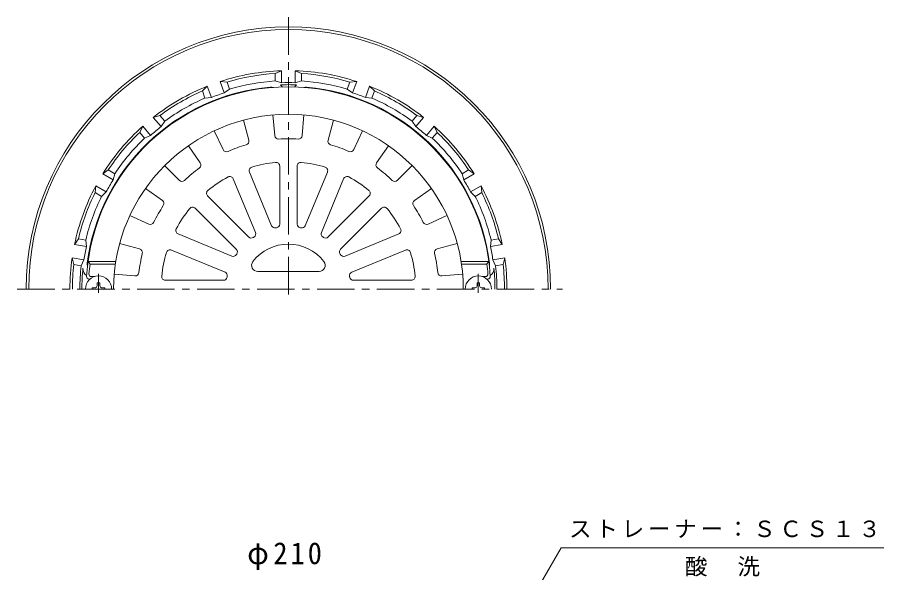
# Model space of a CAD drawing. Units: millimetres, scale not verified. Extents: x -268 to 229, y -346 to 314.
# Drawn here: x -152.1 to 194.8, y 91.3 to 313.7 of the extents above; entities that cross this region are included whole.
import ezdxf

# ---------------------------------------------------------------- set-up
doc = ezdxf.new("R2010")
doc.units = ezdxf.units.MM
doc.header["$LTSCALE"] = 3
doc.linetypes.add('CHAIN1', pattern=[8, 5, -1, 1, -1])
for name, color, linetype, lineweight in [('0-0_通り芯', 3, 'Continuous', 9), ('0-2_仕上', 6, 'Continuous', 9), ('0-4_その他', 7, 'Continuous', 9), ('0-5_寸法', 7, 'Continuous', 9)]:
    doc.layers.add(name, color=color, linetype=linetype, lineweight=lineweight)
doc.styles.add('ＭＳ ゴシック', font='')
doc.styles.get('ＭＳ ゴシック').set_extended_font_data('MS Gothic')

msp = doc.modelspace()

# ---------------------------------------------------------------- linework, layer by layer
at = {"layer": '0-0_通り芯', "linetype": 'CHAIN1'}
for p, q in [((-43.5, 313.738), (-43.5, 201.255)), ((-152.056, 204.898), (66.224, 204.898))]:
    msp.add_line(p, q, dxfattribs=at)
at = {"layer": '0-0_通り芯'}
for p, q in [((-48.75, 291.238), (-46.25, 292.354)), ((-46.25, 292.354), (-46.25, 287.542)), ((-40.75, 292.354), (-40.75, 287.542)), ((-38.25, 291.238), (-40.75, 292.354)), ((-69.182, 283.498), (-70.828, 288.021)), ((-70.828, 288.021), (-68.097, 287.827)), ((-48.75, 291.238), (-48.75, 288.232)), ((-48.75, 288.232), (-46.25, 287.542)), ((-38.25, 288.232), (-40.75, 287.542)), ((-38.25, 291.238), (-38.25, 288.232)), ((-16.172, 288.021), (-18.903, 287.827)), ((-17.818, 283.498), (-16.172, 288.021)), ((-77.964, 284.236), (-75.996, 286.14)), ((-75.996, 286.14), (-74.35, 281.617)), ((-67.069, 285.002), (-69.182, 283.498)), ((-67.069, 285.002), (-68.097, 287.827)), ((-19.931, 285.002), (-18.903, 287.827)), ((-19.931, 285.002), (-17.818, 283.498)), ((-11.004, 286.14), (-12.65, 281.617)), ((-9.036, 284.236), (-11.004, 286.14)), ((-77.964, 284.236), (-76.936, 281.411)), ((-76.936, 281.411), (-74.35, 281.617)), ((-10.064, 281.411), (-12.65, 281.617)), ((-9.036, 284.236), (-10.064, 281.411)), ((-97.609, 273.661), (-94.977, 274.413)), ((-93.045, 272.11), (-94.977, 274.413)), ((6.045, 272.11), (7.977, 274.413)), ((10.609, 273.661), (7.977, 274.413)), ((-94.516, 269.974), (-97.609, 273.661)), ((-93.045, 272.11), (-94.516, 269.974)), ((6.045, 272.11), (7.516, 269.974)), ((7.516, 269.974), (10.609, 273.661)), ((-103.02, 267.664), (-101.823, 270.126)), ((-103.02, 267.664), (-101.088, 265.361)), ((-101.823, 270.126), (-98.729, 266.439)), ((14.823, 270.126), (11.729, 266.439)), ((16.02, 267.664), (14.088, 265.361)), ((16.02, 267.664), (14.823, 270.126)), ((-101.088, 265.361), (-98.729, 266.439)), ((14.088, 265.361), (11.729, 266.439)), ((-117.865, 251.008), (-115.648, 252.615)), ((-113.697, 248.601), (-117.865, 251.008)), ((-113.045, 251.112), (-115.648, 252.615)), ((-113.045, 251.112), (-113.697, 248.601)), ((26.045, 251.112), (28.648, 252.615)), ((26.045, 251.112), (26.697, 248.601)), ((26.697, 248.601), (30.865, 251.008)), ((30.865, 251.008), (28.648, 252.615)), ((-120.898, 243.521), (-120.615, 246.245)), ((-120.898, 243.521), (-118.295, 242.018)), ((-120.615, 246.245), (-116.447, 243.838)), ((-118.295, 242.018), (-116.447, 243.838)), ((33.615, 246.245), (29.447, 243.838)), ((31.295, 242.018), (29.447, 243.838)), ((33.898, 243.521), (31.295, 242.018)), ((33.898, 243.521), (33.615, 246.245)), ((-129.15, 222.793), (-127.617, 225.061)), ((-124.411, 221.957), (-129.15, 222.793)), ((-124.657, 224.539), (-127.617, 225.061)), ((-124.657, 224.539), (-124.411, 221.957)), ((37.657, 224.539), (37.411, 221.957)), ((37.411, 221.957), (42.15, 222.793)), ((37.657, 224.539), (40.617, 225.061)), ((42.15, 222.793), (40.617, 225.061)), ((-130.106, 217.376), (-125.366, 216.54)), ((-129.44, 214.72), (-130.106, 217.376)), ((-126.48, 214.198), (-125.366, 216.54)), ((43.106, 217.376), (38.366, 216.54)), ((39.48, 214.198), (38.366, 216.54)), ((42.44, 214.72), (43.106, 217.376)), ((-129.44, 214.72), (-126.48, 214.198)), ((42.44, 214.72), (39.48, 214.198))]:
    msp.add_line(p, q, dxfattribs=at)
for centre, radius, start, end in [((-43.5, 204.898), 105, 0, 180), ((-43.5, 204.898), 104, 0, 180), ((-43.5, 204.898), 87.5, 91.80103, 108.19896), ((-43.5, 204.898), 87.5, 71.80104, 88.19897), ((-43.5, 204.898), 86.5, 93.47961, 106.52036), ((-43.5, 204.898), 83.5, 93.6048, 106.39519), ((-43.5, 204.898), 86.5, 73.47964, 86.52039), ((-43.5, 204.898), 83.5, 73.60481, 86.3952), ((-43.5, 204.898), 81.222, 95.13423, 172.65509), ((-43.5, 204.898), 87.5, 111.80103, 128.19896), ((-50.5, 282.805), 3, 72.56505, 95.13419), ((-43.5, 204.898), 81.867, 87.78403, 92.21597), ((-49.914, 283.713), 4.416, 29.04991, 42.62891), ((-43.5, 204.898), 82.69, 88.09418, 91.90582), ((-37.086, 283.713), 4.416, 137.37109, 150.94998), ((-36.5, 282.805), 3, 84.86581, 107.43559), ((-43.5, 204.898), 81.222, 7.34491, 84.86577), ((-43.5, 204.898), 87.5, 51.80104, 68.19897), ((-43.5, 204.898), 86.5, 113.47961, 126.52036), ((-43.5, 204.898), 83.5, 113.6048, 126.39519), ((-43.5, 204.898), 82.69, 110, 111.90582), ((-43.5, 204.898), 82.69, 108.09416, 109.99998), ((-43.5, 204.898), 82.69, 70.00002, 71.90584), ((-43.5, 204.898), 82.69, 68.09418, 70), ((-43.5, 204.898), 83.5, 53.60481, 66.3952), ((-43.5, 204.898), 86.5, 53.47964, 66.52039), ((-43.5, 204.898), 87.5, 131.80103, 148.19896), ((-43.5, 204.898), 86.5, 133.47961, 146.52036), ((-43.5, 204.898), 82.69, 130, 131.90582), ((-43.5, 204.898), 82.69, 128.09416, 129.99998), ((-43.5, 204.898), 82.69, 50.00002, 51.90584), ((-43.5, 204.898), 82.69, 48.09418, 50), ((-43.5, 204.898), 87.5, 31.80104, 48.19897), ((-43.5, 204.898), 86.5, 33.47964, 46.52039), ((-43.5, 204.898), 83.5, 133.6048, 146.39519), ((-43.5, 204.898), 83.5, 33.60481, 46.3952), ((-43.5, 204.898), 82.69, 148.09416, 149.99998), ((-43.5, 204.898), 82.69, 30.00002, 31.90584), ((-43.5, 204.898), 87.5, 151.80103, 168.19896), ((-43.5, 204.898), 86.5, 153.47961, 166.52036), ((-43.5, 204.898), 82.69, 150, 151.90582), ((-43.5, 204.898), 82.69, 28.09418, 30), ((-43.5, 204.898), 87.5, 11.80104, 28.19897), ((-43.5, 204.898), 86.5, 13.47964, 26.52039), ((-43.5, 204.898), 83.5, 153.6048, 166.39519), ((-43.5, 204.898), 83.5, 13.60481, 26.3952), ((-43.5, 204.898), 82.69, 170, 171.90582), ((-43.5, 204.898), 82.69, 168.09416, 169.99998), ((-43.5, 204.898), 82.69, 10.00002, 11.90584), ((-43.5, 204.898), 82.69, 8.09418, 10), ((-43.5, 204.898), 87.5, 171.80103, 180), ((-121.08, 214.898), 3, 172.65503, 195.22437), ((34.08, 214.898), 3, 344.77563, 7.34497), ((-43.5, 204.898), 87.5, 0, 8.19897), ((-43.5, 204.898), 86.5, 173.47961, 180), ((-43.5, 204.898), 83.5, 173.6048, 180), ((-43.5, 204.898), 82.69, 174.2384, 180), ((-122.787, 212.898), 3, 174.23843, 239.30704), ((35.787, 212.898), 3, 300.69263, 5.76157), ((-43.5, 204.898), 82.69, 0, 5.7616), ((-43.5, 204.898), 83.5, 0, 6.3952), ((-43.5, 204.898), 86.5, 0, 6.52039)]:
    msp.add_arc(centre, radius, start, end, dxfattribs=at)
at = {"layer": '0-2_仕上'}
for p, q in [((-49.702, 274.622), (-48.966, 266.349)), ((-37.298, 274.622), (-38.034, 266.349)), ((-61.519, 272.539), (-59.381, 264.513)), ((-25.48, 272.539), (-27.619, 264.513)), ((-73.175, 268.296), (-69.654, 260.774)), ((-13.825, 268.296), (-17.346, 260.774)), ((-83.567, 262.296), (-78.813, 255.486)), ((-3.433, 262.296), (-8.187, 255.486)), ((-93.069, 254.323), (-87.187, 248.459)), ((-47, 230.922), (-47, 254.145)), ((-40, 230.922), (-40, 254.145)), ((6.069, 254.323), (0.187, 248.459)), ((-50.225, 230.28), (-59.112, 251.735)), ((-36.775, 230.28), (-27.888, 251.735)), ((-56.692, 227.601), (-65.579, 249.056)), ((-30.307, 227.601), (-21.42, 249.056)), ((-100.782, 245.131), (-93.985, 240.357)), ((13.783, 245.131), (6.986, 240.357)), ((-59.427, 225.774), (-75.848, 242.195)), ((-27.573, 225.774), (-11.152, 242.195)), ((-64.377, 220.825), (-80.798, 237.246)), ((-22.623, 220.825), (-6.202, 237.246)), ((-106.984, 234.389), (-99.451, 230.89)), ((19.984, 234.389), (12.451, 230.89)), ((-66.204, 218.09), (-87.659, 226.977)), ((-20.796, 218.09), (0.659, 226.977)), ((-111.088, 223.113), (-103.069, 220.952)), ((24.089, 223.113), (16.069, 220.951)), ((-68.882, 211.623), (-90.337, 220.51)), ((-18.117, 211.623), (3.338, 220.51)), ((-112.63, 215.898), (-123.75, 215.898)), ((-122.873, 214.898), (-123.75, 215.898)), ((25.63, 215.898), (36.75, 215.898)), ((35.873, 214.898), (36.75, 215.898)), ((-112.782, 214.898), (-122.873, 214.898)), ((-55.747, 211.898), (-31.252, 211.898)), ((25.782, 214.898), (35.873, 214.898)), ((-122.942, 208.898), (-123.344, 208.898)), ((-121.142, 209.898), (-122.382, 209.898)), ((-113.242, 210.898), (-104.967, 210.186)), ((-69.524, 208.398), (-92.747, 208.398)), ((-17.476, 208.398), (5.747, 208.398)), ((26.242, 210.898), (17.967, 210.186)), ((34.142, 209.898), (35.382, 209.898)), ((35.942, 208.898), (36.344, 208.898))]:
    msp.add_line(p, q, dxfattribs=at)
at = {"layer": '0-2_仕上', "color": 4, "linetype": 'CHAIN1'}
for p, q in [((-119.541, 210.93), (-119.541, 203.378)), ((32.541, 210.93), (32.541, 203.378))]:
    msp.add_line(p, q, dxfattribs=at)
at = {"layer": '0-2_仕上', "color": 4}
for p, q in [((-122.041, 205.394), (-120.791, 205.416)), ((-122.041, 205.394), (-122.041, 204.898)), ((-120.791, 205.416), (-120.292, 205.649)), ((-120.06, 206.147), (-120.292, 205.649)), ((-120.038, 207.398), (-120.06, 206.147)), ((-119.023, 206.147), (-118.79, 205.649)), ((-118.292, 205.416), (-118.79, 205.649)), ((-117.041, 205.394), (-118.292, 205.416)), ((-117.041, 205.394), (-117.041, 204.898)), ((30.041, 205.394), (31.292, 205.416)), ((30.041, 205.394), (30.041, 204.898)), ((31.292, 205.416), (31.79, 205.649)), ((32.023, 206.147), (31.79, 205.649)), ((33.038, 207.398), (33.06, 206.147)), ((33.06, 206.147), (33.292, 205.649)), ((33.791, 205.416), (33.292, 205.649)), ((35.041, 205.394), (33.791, 205.416)), ((35.041, 205.394), (35.041, 204.898))]:
    msp.add_line(p, q, dxfattribs=at)
for points in [[(-120.038, 207.398), (-119.045, 207.398), (-119.023, 206.147)], [(33.038, 207.398), (32.045, 207.398), (32.023, 206.147)]]:
    msp.add_lwpolyline(points, dxfattribs=at)
at = {"layer": '0-2_仕上'}
for centre, radius, start, end in [((-43.5, 204.898), 81, 3.58333, 176.41667), ((-43.5, 204.898), 70, 0, 180), ((-60.831, 264.126), 1.5, 286.30966, 14.91771), ((-47.472, 266.482), 1.5, 185.08295, 273.68971), ((-43.5, 204.898), 60.212, 86.30988, 93.69012), ((-39.528, 266.482), 1.5, 266.30966, 354.91771), ((-26.169, 264.126), 1.5, 165.08295, 253.68971), ((-68.295, 261.409), 1.5, 205.08295, 293.68971), ((-43.5, 204.898), 60.212, 106.30988, 113.69012), ((-43.5, 204.898), 60.212, 66.30988, 73.69012), ((-18.705, 261.409), 1.5, 246.30966, 334.91771), ((-43.5, 204.898), 60.212, 126.30988, 133.69012), ((-80.043, 254.627), 1.5, 306.30966, 34.91771), ((-57.726, 252.309), 1.5, 106.70282, 202.5), ((-43.5, 204.898), 51, 95.79735, 106.70268), ((-48.5, 254.145), 1.5, 0.00008, 95.79756), ((-38.5, 254.145), 1.5, 84.20282, 180), ((-43.5, 204.898), 51, 73.29735, 84.20268), ((-29.273, 252.309), 1.5, 337.50008, 73.29756), ((-6.957, 254.627), 1.5, 145.08295, 233.68971), ((-43.5, 204.898), 60.212, 46.30988, 53.69012), ((-43.5, 204.898), 51, 118.29735, 129.20268), ((-66.965, 248.482), 1.5, 22.50008, 118.29756), ((-20.035, 248.482), 1.5, 61.70282, 157.5), ((-43.5, 204.898), 51, 50.79735, 61.70268), ((-86.128, 249.521), 1.5, 225.08295, 313.68971), ((-0.872, 249.521), 1.5, 226.30966, 314.91771), ((-74.787, 243.256), 1.5, 129.20282, 225), ((-12.213, 243.256), 1.5, 315.00008, 50.79756), ((-94.848, 239.13), 1.5, 326.30966, 54.91771), ((7.848, 239.13), 1.5, 125.08295, 213.68971), ((-43.5, 204.898), 60.212, 146.30988, 153.69012), ((-43.5, 204.898), 51, 140.79735, 151.70268), ((-81.858, 236.185), 1.5, 45.00008, 140.79756), ((-5.142, 236.185), 1.5, 39.20282, 135), ((-43.5, 204.898), 51, 28.29735, 39.20268), ((-43.5, 204.898), 60.212, 26.30988, 33.69012), ((-98.819, 232.25), 1.5, 245.08295, 333.68971), ((-87.085, 228.363), 1.5, 151.70282, 247.5), ((-48.839, 230.854), 1.5, 202.5, 281.62407), ((-43.5, 204.898), 25, 100.87572, 101.62431), ((-48.5, 230.922), 1.5, 280.87587, 0.00008), ((-38.5, 230.922), 1.5, 180, 259.12407), ((-43.5, 204.898), 25, 78.37572, 79.12431), ((-38.16, 230.854), 1.5, 258.37587, 337.50008), ((0.085, 228.363), 1.5, 292.50008, 28.29756), ((11.82, 232.25), 1.5, 206.30966, 294.91771), ((-58.366, 226.835), 1.5, 225, 304.12407), ((-43.5, 204.898), 25, 123.37572, 124.12431), ((-58.078, 227.027), 1.5, 303.37587, 22.50008), ((-28.922, 227.027), 1.5, 157.5, 236.62407), ((-43.5, 204.898), 25, 55.87572, 56.62431), ((-28.634, 226.835), 1.5, 235.87587, 315.00008), ((-43.5, 204.898), 18, 37.79968, 142.20032), ((-43.5, 204.898), 60.212, 166.30988, 173.69012), ((-103.459, 219.503), 1.5, 346.30966, 74.91771), ((-43.5, 204.898), 51, 163.29735, 174.20268), ((-90.912, 219.124), 1.5, 67.50008, 163.29756), ((-65.63, 219.476), 1.5, 247.5, 326.62407), ((-43.5, 204.898), 25, 145.87572, 146.62431), ((-65.437, 219.764), 1.5, 325.87587, 45.00008), ((-21.563, 219.764), 1.5, 135, 214.12407), ((-43.5, 204.898), 25, 33.37572, 34.12431), ((-21.37, 219.476), 1.5, 213.37587, 292.50008), ((3.912, 219.124), 1.5, 16.70282, 112.5), ((-43.5, 204.898), 51, 5.79735, 16.70268), ((16.459, 219.503), 1.5, 105.08295, 193.68971), ((-43.5, 204.898), 60.212, 6.30988, 13.69012), ((-55.747, 214.398), 2.5, 142.20015, 270), ((-31.252, 214.398), 2.5, 270, 37.79985), ((-56.153, 204.898), 67.5, 171.48038, 174.82346), ((-69.456, 210.237), 1.5, 348.37587, 67.50008), ((-17.543, 210.237), 1.5, 112.5, 191.62407), ((-30.847, 204.898), 67.5, 5.17654, 8.51962), ((-123.344, 209.898), 1, 176.41666, 270), ((-122.382, 210.898), 1, 174.8239, 270), ((-104.838, 211.68), 1.5, 265.08295, 353.68971), ((-92.747, 209.898), 1.5, 174.20282, 270), ((-69.524, 209.898), 1.5, 270, 349.12407), ((-43.5, 204.898), 25, 168.37572, 169.12431), ((-43.5, 204.898), 25, 10.87572, 11.62431), ((-17.476, 209.898), 1.5, 190.87587, 270.00008), ((5.747, 209.898), 1.5, 270.00008, 5.79756), ((17.838, 211.68), 1.5, 186.30966, 274.91771), ((35.382, 210.898), 1, 270, 5.1761), ((36.344, 209.898), 1, 270, 3.58334)]:
    msp.add_arc(centre, radius, start, end, dxfattribs=at)
at = {"layer": '0-2_仕上', "color": 4}
for centre in [(-119.541, 204.898), (32.541, 204.898)]:
    msp.add_arc(centre, 5.25, 0, 180, dxfattribs=at)
at = {"layer": '0-5_寸法'}
for p, q in [((10.378, 5.494), (65.694, 101.303)), ((65.694, 101.303), (194.848, 101.303))]:
    msp.add_line(p, q, dxfattribs=at)

# ---------------------------------------------------------------- texts
at = {"layer": '0-4_その他', "color": 2, "insert": (-60, 92.303), "char_height": 8.798, "attachment_point": 7, "style": 'ＭＳ ゴシック'}
msp.add_mtext('\\T1.21;\\W0.95;φ210', dxfattribs=at)
at = {"layer": '0-5_寸法', "char_height": 6.598, "attachment_point": 7, "style": 'ＭＳ ゴシック'}
for s, insert in [('\\T1.17;ストレーナー：ＳＣＳ１３', (68.888, 105.206)), ('\\T1.17;酸\u3000洗', (115.271, 89.748))]:
    msp.add_mtext(s, dxfattribs=dict(at, insert=insert))

doc.saveas('drawing.dxf')
